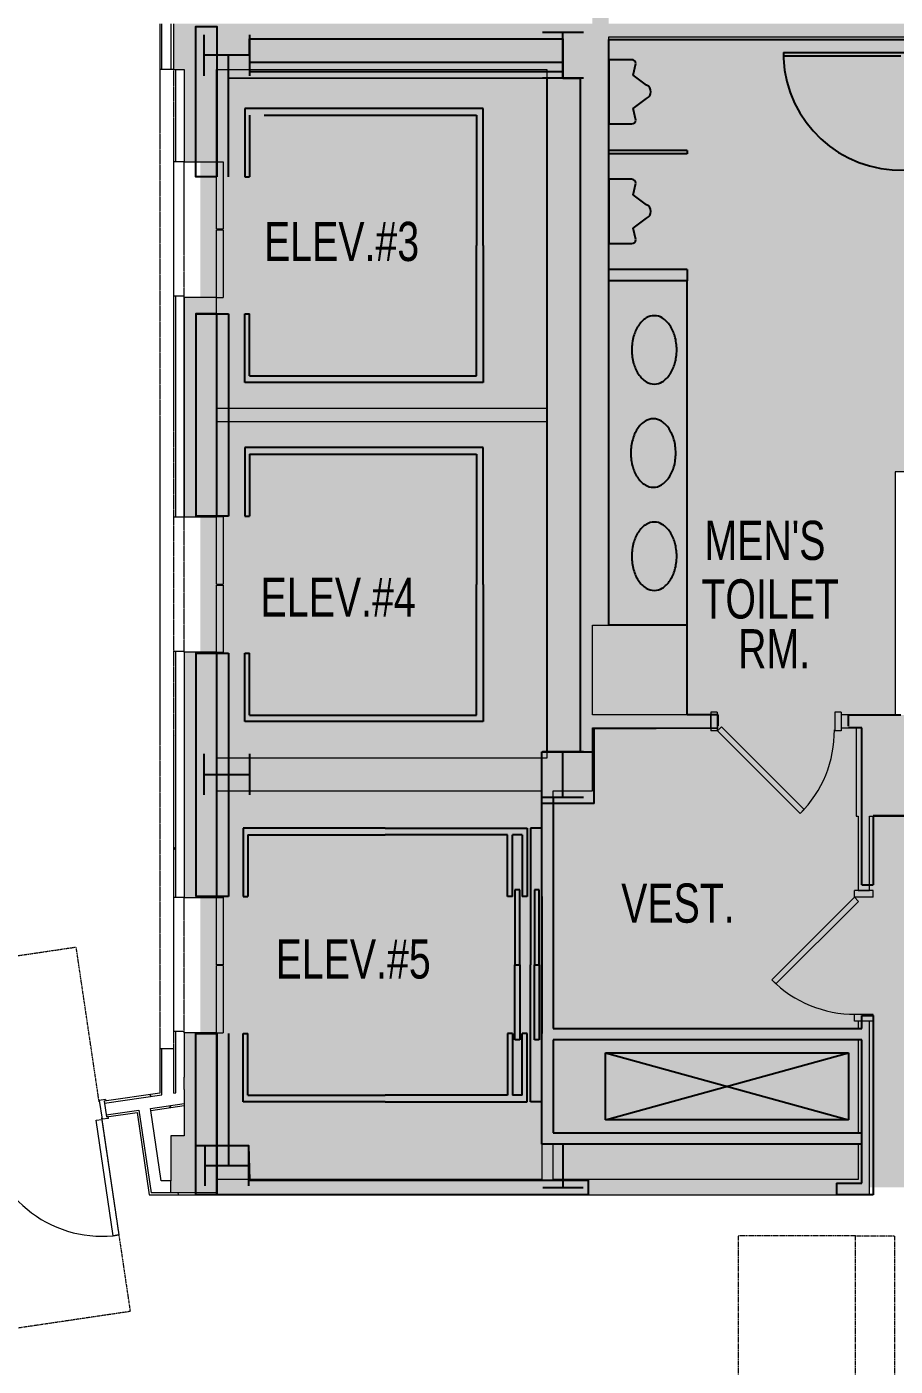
# Model space of a CAD drawing. Header units: inches. Extents: x 25329 to 28023, y 11893 to 13703.
# Drawn here: x 26722.2 to 26988.2, y 12588.8 to 12999.2 of the extents above; entities that cross this region are included whole.
import ezdxf
from ezdxf.enums import TextEntityAlignment as Align

# ---------------------------------------------------------------- set-up
doc = ezdxf.new("R2010")
doc.units = ezdxf.units.IN
doc.header["$MEASUREMENT"] = 0
doc.linetypes.add('Dash', pattern=[0.25, 0.125, -0.125])
doc.linetypes.add('Overhead', pattern=[0.15625, 0.09375, -0.0625])
for name, color, linetype, lineweight in [('A-DETL', 90, 'Continuous', 13), ('A-DETL-GENF', 92, 'Continuous', 9), ('A-DETL-MEDM', 33, 'Continuous', 13), ('A-DOOR', 31, 'Continuous', 13), ('A-DOOR-FRAM', 31, 'Continuous', 20), ('A-GENM', 13, 'Continuous', 13), ('A-WALL', 113, 'Continuous', 13), ('A-WALL-PATT', 111, 'Continuous', 13), ('I-WALL', 2, 'Continuous', 13), ('Plaza America_Tower 1_2nd Floor -REVIT_dwg', 8, 'Continuous', 9), ('Q-SPCQ', 91, 'Continuous', 9)]:
    doc.layers.add(name, color=color, linetype=linetype, lineweight=lineweight)
for name, color, linetype in [('L1$0$A-Plmb', 3, 'Continuous'), ('L1$0$Plaza America BA02$0$17', 2, 'Continuous'), ('L1$0$Plaza America BA02$0$51', 7, 'Continuous'), ('L1$0$Plaza America BA02$0$9', 252, 'Continuous'), ('L1$0$SCOPE', 7, 'Continuous')]:
    doc.layers.add(name, color=color, linetype=linetype)
doc.styles.add('L1$0$Plaza America BA02$0$STANDARD', font='txt')
pattern_1 = [(0, (0, 0), (30.72, 7.68), [1.267, -21.773, 1.267, -21.773, -122.88]), (0, (0, 0), (30.72, 7.68), [-46.08, 1.267, -44.813, 1.267, -21.773, -53.76]), (0, (0, 0), (30.72, 7.68), [-115.2, 1.267, -14.093, 1.267, -37.133]), (120, (11.52, 3.84), (-22.0110751, 22.7643004), [1.267, -21.773, 1.267, -21.773, -122.88]), (120, (11.52, 3.84), (-22.0110751, 22.7643004), [-46.08, 1.267, -44.813, 1.267, -21.773, -53.76]), (120, (11.52, 3.84), (-22.0110751, 22.7643004), [-115.2, 1.267, -14.093, 1.267, -37.133]), (240, (15.36, 19.2), (-8.7089249, -30.4443004), [1.267, -21.773, 1.267, -21.773, -122.88]), (240, (15.36, 19.2), (-8.7089249, -30.4443004), [-46.08, 1.267, -44.813, 1.267, -21.773, -53.76]), (240, (15.36, 19.2), (-8.7089249, -30.4443004), [-115.2, 1.267, -14.093, 1.267, -37.133])]

# ---------------------------------------------------------------- blocks, each defined once
blk = doc.blocks.new('L1$0$Plaza America BA02$0$URINAL')
at = {"color": 0, "linetype": 'ByBlock'}
for p, q in [((-118.1, 0), (-118.1, -85)), ((118.1, 0), (-118.1, 0)), ((118.1, -85), (118.1, 0)), ((-103.9, -99.2), (-61.3, -90.1)), ((-61.3, -90.1), (-24.6, -139.2)), ((24.6, -139.2), (61.3, -90.1)), ((61.3, -90.1), (103.9, -99.2))]:
    blk.add_line(p, q, dxfattribs=at)
for centre, radius, start, end in [((-103.9, -85), 14.2, 180.0002, 270.0001), ((103.9, -85), 14.2, 270.0006, 0.0005), ((0, -128.4), 26.8, 203.7077, 269.9793), ((0, -128.4), 26.8, 270.021, 336.2926)]:
    blk.add_arc(centre, radius, start, end, dxfattribs=at)
blk = doc.blocks.new('L1$0$Plaza America BA02$0$W12X14')
at = {"color": 0, "linetype": 'ByBlock'}
for p, q in [((-74.25, 80.249625), (74.25, 80.249625)), ((0, 80.249625), (0, -80.249625)), ((-74.25, -80.249625), (74.25, -80.249625))]:
    blk.add_line(p, q, dxfattribs=at)
blk = doc.blocks.new('L1$0$Plaza America BA02$0$COLELE')
at = {"color": 0, "linetype": 'ByBlock'}
for p, q in [((-75.75, 83.999625), (75.75, 83.999625)), ((0, 83.999625), (0, -83.999625)), ((-75.75, -83.999625), (75.75, -83.999625))]:
    blk.add_line(p, q, dxfattribs=at)
blk = doc.blocks.new('L1')
at = {"layer": 'L1$0$A-Plmb'}
for p, q in [((26953.93, 12991.26), (26990.92, 12991.26)), ((26953.93, 12991.26), (26953.93, 12989.52)), ((26953.93, 12990.26), (26989.92, 12990.26)), ((26924.43, 12961.29), (26900.43, 12961.29)), ((26924.43, 12960.29), (26900.43, 12960.29)), ((26924.43, 12961.29), (26924.43, 12960.29)), ((26924.43, 12815.84), (26924.43, 12921.32))]:
    blk.add_line(p, q, dxfattribs=at)
for centre, major_axis, start_param, end_param in [((26989.92, 12991.26), (36.04, 0), 3.190166, 4.740138), ((26914.38, 12906.07), (4.61, 0), 1.570796, 2.134571), ((26914.38, 12906.07), (4.61, 0), 1.007022, 1.570796), ((26918.99, 12901.41), (11.32, 0), 2.56159, 2.876594), ((26916.16, 12903.26), (7.94, 0), 2.134571, 2.56159), ((26912.6, 12903.26), (7.94, 0), 0.580003, 1.007022), ((26909.77, 12901.41), (11.32, 0), 0.264999, 0.580003), ((26923.47, 12900.19), (15.96, 0), 2.876594, 3.141593), ((26905.3, 12900.19), (15.96, 0), 0, 0.264999), ((26923.47, 12900.19), (15.96, 0), 3.141593, 3.406592), ((26905.3, 12900.19), (15.96, 0), 6.018186, 6.283185), ((26918.99, 12898.98), (11.32, 0), 3.406592, 3.721596), ((26909.77, 12898.98), (11.32, 0), 5.703182, 6.018186), ((26916.16, 12897.13), (7.94, 0), 3.721596, 4.148614), ((26914.38, 12894.31), (4.61, 0), 4.148614, 4.712389), ((26914.38, 12894.31), (4.61, 0), 4.712389, 5.276164), ((26912.6, 12897.13), (7.94, 0), 5.276164, 5.703182), ((26915.87, 12871.65), (7.94, 0), 2.134571, 2.56159), ((26914.09, 12874.46), (4.61, 0), 1.570796, 2.134571), ((26914.09, 12874.46), (4.61, 0), 1.007022, 1.570796), ((26912.31, 12871.65), (7.94, 0), 0.580003, 1.007022), ((26918.7, 12869.79), (11.32, 0), 2.56159, 2.876594), ((26909.48, 12869.79), (11.32, 0), 0.264999, 0.580003), ((26923.18, 12868.58), (15.96, 0), 2.876594, 3.141593), ((26905.01, 12868.58), (15.96, 0), 0, 0.264999), ((26923.18, 12868.58), (15.96, 0), 3.141593, 3.406592), ((26905.01, 12868.58), (15.96, 0), 6.018186, 6.283185), ((26918.7, 12867.37), (11.32, 0), 3.406592, 3.721596), ((26915.87, 12865.51), (7.94, 0), 3.721596, 4.148614), ((26912.31, 12865.51), (7.94, 0), 5.276164, 5.703182), ((26909.48, 12867.37), (11.32, 0), 5.703182, 6.018186), ((26914.09, 12862.7), (4.61, 0), 4.148614, 4.712389), ((26914.09, 12862.7), (4.61, 0), 4.712389, 5.276164), ((26916.16, 12840.03), (7.94, 0), 2.134571, 2.56159), ((26914.38, 12842.85), (4.61, 0), 1.570796, 2.134571), ((26914.38, 12842.85), (4.61, 0), 1.007022, 1.570796), ((26912.6, 12840.03), (7.94, 0), 0.580003, 1.007022), ((26923.47, 12836.97), (15.96, 0), 2.876594, 3.141593), ((26918.99, 12838.18), (11.32, 0), 2.56159, 2.876594), ((26909.77, 12838.18), (11.32, 0), 0.264999, 0.580003), ((26905.3, 12836.97), (15.96, 0), 0, 0.264999), ((26923.47, 12836.97), (15.96, 0), 3.141593, 3.406592), ((26905.3, 12836.97), (15.96, 0), 6.018186, 6.283185), ((26918.99, 12835.75), (11.32, 0), 3.406592, 3.721596), ((26909.77, 12835.75), (11.32, 0), 5.703182, 6.018186), ((26916.16, 12833.9), (7.94, 0), 3.721596, 4.148614), ((26912.6, 12833.9), (7.94, 0), 5.276164, 5.703182), ((26914.38, 12831.09), (4.61, 0), 4.148614, 4.712389), ((26914.38, 12831.09), (4.61, 0), 4.712389, 5.276164)]:
    blk.add_ellipse(centre, major_axis=major_axis, ratio=0.99924, start_param=start_param, end_param=end_param, dxfattribs=at)
at = {"layer": 'L1$0$Plaza America BA02$0$17'}
for p, q in [((26899.43, 12664.34), (26973.92, 12684.82)), ((26899.43, 12684.82), (26973.92, 12664.34)), ((26899.43, 12664.34), (26899.43, 12684.82)), ((26899.43, 12684.82), (26973.92, 12684.82)), ((26973.92, 12684.82), (26973.92, 12664.34)), ((26973.92, 12664.34), (26899.43, 12664.34))]:
    blk.add_line(p, q, dxfattribs=at)
at = {"layer": 'L1$0$Plaza America BA02$0$9', "color": 0, "linetype": 'ByBlock'}
for p, q in [((26861.93, 12974.15), (26788.93, 12974.15)), ((26788.93, 12974.15), (26788.93, 12953.17)), ((26790.43, 12972.15), (26790.43, 12953.17)), ((26794.93, 12972.15), (26859.93, 12972.15)), ((26859.93, 12972.15), (26859.93, 12932.19)), ((26861.93, 12932.19), (26861.93, 12974.15)), ((26788.93, 12953.17), (26790.43, 12953.17)), ((26859.93, 12892.22), (26859.93, 12932.19)), ((26861.93, 12932.19), (26861.93, 12890.22)), ((26788.93, 12911.2), (26790.43, 12911.2)), ((26788.93, 12890.22), (26788.93, 12911.2)), ((26790.43, 12892.22), (26790.43, 12911.2)), ((26861.93, 12890.22), (26788.93, 12890.22)), ((26790.43, 12892.22), (26794.93, 12892.22)), ((26794.93, 12892.22), (26859.93, 12892.22)), ((26861.93, 12870.24), (26788.93, 12870.24)), ((26788.93, 12870.24), (26788.93, 12849.25)), ((26861.93, 12828.27), (26861.93, 12870.24)), ((26790.43, 12868.24), (26859.93, 12868.24)), ((26790.43, 12868.24), (26790.43, 12849.25)), ((26859.93, 12868.24), (26859.93, 12828.27)), ((26788.93, 12849.25), (26790.43, 12849.25)), ((26859.93, 12788.3), (26859.93, 12828.27)), ((26861.93, 12828.27), (26861.93, 12786.3)), ((26788.93, 12786.3), (26788.93, 12807.29)), ((26788.93, 12807.29), (26790.43, 12807.29)), ((26790.43, 12788.3), (26790.43, 12807.29)), ((26790.43, 12788.3), (26859.93, 12788.3)), ((26861.93, 12786.3), (26788.93, 12786.3)), ((26788.43, 12753.64), (26788.43, 12732.72)), ((26831.93, 12753.64), (26788.43, 12753.64)), ((26789.93, 12751.64), (26831.93, 12751.64)), ((26789.93, 12751.64), (26789.93, 12732.72)), ((26831.93, 12753.64), (26875.43, 12753.64)), ((26869.43, 12751.64), (26831.93, 12751.64)), ((26869.43, 12732.72), (26869.43, 12751.64)), ((26873.93, 12751.64), (26870.93, 12751.64)), ((26870.93, 12732.72), (26870.93, 12751.64)), ((26873.93, 12751.64), (26873.93, 12732.72)), ((26875.43, 12753.64), (26875.43, 12732.72)), ((26876.43, 12753.64), (26876.43, 12711.74)), ((26879.93, 12753.64), (26876.43, 12753.64)), ((26871.68, 12734.72), (26871.68, 12711.74)), ((26873.18, 12734.72), (26871.68, 12734.72)), ((26873.18, 12711.74), (26873.18, 12734.72)), ((26879.18, 12734.72), (26877.68, 12734.72)), ((26877.68, 12734.72), (26877.68, 12711.74)), ((26879.18, 12711.74), (26879.18, 12734.72)), ((26788.43, 12732.72), (26789.93, 12732.72)), ((26870.93, 12732.72), (26869.43, 12732.72)), ((26875.43, 12732.72), (26873.93, 12732.72)), ((26879.93, 12732.72), (26879.93, 12690.75)), ((26871.68, 12711.74), (26873.18, 12711.74)), ((26871.68, 12711.74), (26873.18, 12711.74)), ((26871.68, 12688.76), (26871.68, 12711.74)), ((26873.18, 12711.74), (26873.18, 12688.76)), ((26876.43, 12669.83), (26876.43, 12711.74)), ((26877.68, 12711.74), (26879.18, 12711.74)), ((26877.68, 12711.74), (26879.18, 12711.74)), ((26877.68, 12688.76), (26877.68, 12711.74)), ((26879.18, 12711.74), (26879.18, 12688.76)), ((26788.43, 12690.75), (26789.93, 12690.75)), ((26788.43, 12669.83), (26788.43, 12690.75)), ((26789.93, 12671.83), (26789.93, 12690.75)), ((26870.93, 12690.75), (26869.43, 12690.75)), ((26869.43, 12690.75), (26869.43, 12671.83)), ((26870.93, 12690.75), (26870.93, 12671.83)), ((26873.18, 12688.76), (26871.68, 12688.76)), ((26873.93, 12671.83), (26873.93, 12690.75)), ((26875.43, 12690.75), (26873.93, 12690.75)), ((26875.43, 12669.83), (26875.43, 12690.75)), ((26879.18, 12688.76), (26877.68, 12688.76)), ((26831.93, 12669.83), (26788.43, 12669.83)), ((26789.93, 12671.83), (26831.93, 12671.83)), ((26869.43, 12671.83), (26831.93, 12671.83)), ((26831.93, 12669.83), (26875.43, 12669.83)), ((26873.93, 12671.83), (26870.93, 12671.83)), ((26879.93, 12669.83), (26876.43, 12669.83))]:
    blk.add_line(p, q, dxfattribs=at)
at = {"layer": 'L1$0$SCOPE'}
for p, q in [((26790.43, 12995.45), (26886.43, 12995.45)), ((26790.43, 12990.45), (26790.43, 12995.45)), ((26886.43, 12995.45), (26886.43, 12983.46)), ((26900.43, 12815.84), (26900.43, 12995.26)), ((26900.43, 12995.26), (27270.29, 12995.26)), ((26783.93, 12953.17), (26783.93, 12990.45)), ((26886.43, 12988.2), (26790.43, 12988.2)), ((26790.43, 12985.46), (26886.43, 12985.46)), ((26783.93, 12983.52), (26881.43, 12983.46)), ((26881.43, 12983.46), (26881.43, 12777.06)), ((26886.43, 12983.46), (26891.68, 12983.46)), ((26891.68, 12983.46), (26891.68, 12777.06)), ((26924.43, 12924.82), (26900.43, 12924.82)), ((26924.43, 12924.82), (26924.43, 12921.32)), ((26924.43, 12921.32), (26900.43, 12921.32)), ((26773.93, 12911.2), (26783.93, 12911.2)), ((26783.93, 12911.2), (26783.93, 12849.25)), ((26783.93, 12849.25), (26773.93, 12849.25)), ((26924.43, 12815.84), (26900.43, 12815.84)), ((26924.43, 12788.36), (26924.43, 12815.84)), ((26773.93, 12807.29), (26783.93, 12807.29)), ((26783.93, 12807.29), (26783.93, 12732.72)), ((26973.92, 12784.87), (26973.92, 12788.36)), ((26973.92, 12788.36), (26989.92, 12788.36)), ((26977.92, 12784.36), (26973.92, 12784.37)), ((26879.93, 12656.84), (26879.93, 12777.06)), ((26879.93, 12777.06), (26879.93, 12777.06)), ((26883.43, 12763.07), (26883.43, 12692.32)), ((26887.93, 12761.26), (26887.93, 12761.26)), ((27050.37, 12757.39), (26981.42, 12757.39)), ((26783.93, 12732.72), (26773.93, 12732.72)), ((26783.93, 12690.75), (26783.93, 12650.22)), ((26883.43, 12692.32), (26977.92, 12692.32)), ((26977.92, 12688.82), (26883.43, 12688.82)), ((26883.43, 12688.82), (26883.43, 12660.34)), ((26883.43, 12660.34), (26977.92, 12660.35)), ((26977.92, 12656.84), (26879.93, 12656.84)), ((26879.93, 12656.84), (26879.93, 12656.84))]:
    blk.add_line(p, q, dxfattribs=at)
at = {"layer": 'L1$0$SCOPE', "linetype": 'Continuous'}
for p, q in [((26933.93, 12788.36), (26924.43, 12788.36)), ((26933.93, 12784.87), (26933.93, 12788.36)), ((26895.93, 12784.21), (26933.93, 12784.37)), ((26895.93, 12761.26), (26895.93, 12784.21)), ((26977.92, 12736.28), (26977.92, 12784.36)), ((26879.93, 12777.06), (26895.93, 12777.06)), ((26895.93, 12761.26), (26879.93, 12761.26)), ((26895.93, 12761.26), (26895.93, 12761.26)), ((26981.42, 12757.39), (26981.42, 12736.28)), ((26977.92, 12736.28), (26981.42, 12736.28)), ((26977.92, 12696.31), (26981.42, 12696.31)), ((26977.92, 12692.32), (26977.92, 12696.31)), ((26981.42, 12696.31), (26981.42, 12696.31)), ((26981.42, 12696.31), (26981.42, 12641.36)), ((26977.92, 12644.85), (26977.92, 12688.82)), ((26970.17, 12644.85), (26977.92, 12644.85)), ((26970.17, 12644.85), (26970.17, 12641.36)), ((26981.42, 12641.36), (26970.17, 12641.36))]:
    blk.add_line(p, q, dxfattribs=at)
for points in [[(26780.43, 12953.17), (26773.93, 12953.17), (26773.93, 12999.26), (26780.43, 12999.26)], [(26773.93, 12849.25), (26780.43, 12849.25), (26780.43, 12911.2), (26773.93, 12911.2)], [(26773.93, 12732.72), (26780.43, 12732.72), (26780.43, 12807.29), (26773.93, 12807.29)]]:
    blk.add_lwpolyline(points, close=True, dxfattribs=at)
at = {"layer": 'L1$0$SCOPE'}
for points in [[(26773.93, 12641.36), (26773.93, 12690.75), (26780.43, 12690.75), (26780.43, 12641.36)], [(26773.93, 12656.41), (26790.12, 12656.41), (26790.43, 12645.85), (26894.18, 12645.85), (26894.18, 12641.36), (26773.93, 12641.36)]]:
    blk.add_lwpolyline(points, dxfattribs=at)
at = {"layer": 'L1$0$A-Plmb', "xscale": 0.08326667999972415, "yscale": 0.08332999666708929, "rotation": 90}
for p in [(26900.43, 12979.27), (26900.43, 12942.62)]:
    blk.add_blockref('L1$0$Plaza America BA02$0$URINAL', p, dxfattribs=at)
at = {"layer": 'L1$0$SCOPE'}
for name, p, xscale, yscale, rotation in [('L1$0$Plaza America BA02$0$COLELE', (26783.43, 12990.45), 0.08326667999972415, 0.08332999666708929, 270), ('L1$0$Plaza America BA02$0$COLELE', (26886.43, 12990.45), 0.08332999666890828, 0.08326667999972415, 180), ('L1$0$Plaza America BA02$0$COLELE', (26783.49, 12770.13), 0.08326667999972415, 0.08332999666708929, 90), ('L1$0$Plaza America BA02$0$W12X14', (26783.43, 12650.22), 0.08326667999972415, 0.08332999666708929, 270)]:
    blk.add_blockref(name, p, dxfattribs=dict(at, xscale=xscale, yscale=yscale, rotation=rotation))
at = {"layer": 'L1$0$SCOPE', "linetype": 'Continuous', "xscale": 0.08332999666890828, "yscale": 0.08326667999972415, "rotation": 180}
blk.add_blockref('L1$0$Plaza America BA02$0$COLELE', (26886.43, 12770.07), dxfattribs=at)
at = {"layer": 'L1$0$SCOPE', "linetype": 'Continuous', "xscale": 0.08332999666890828, "yscale": 0.08326667999972415}
blk.add_blockref('L1$0$Plaza America BA02$0$W12X14', (26886.43, 12650.22), dxfattribs=at)
at = {"layer": 'L1$0$Plaza America BA02$0$51', "style": 'L1$0$Plaza America BA02$0$STANDARD', "width": 0.75}
for s, p in [('ELEV.#3', (26794.87, 12939.42)), ("MEN'S", (26929.75, 12847.84)), ('ELEV.#4', (26793.81, 12830.42)), ('TOILET', (26928.82, 12829.89)), ('RM.', (26940.07, 12814.63)), ('VEST.', (26904.25, 12736.7)), ('ELEV.#5', (26798.41, 12719.59))]:
    blk.add_text(s, height=12, dxfattribs=at).set_placement(p, align=Align.TOP_LEFT)
blk = doc.blocks.new('Single Flush - OTJ_SOLIDFLUSH_ALUM-4757488-FIRST FLOOR CONSTRUCTION')
at = {"layer": 'A-DOOR', "color": 8, "lineweight": 20}
for p, q in [((-7.42, 28.2), (-8.65, 26.96)), ((-8.65, 26.96), (16.67, 1.64)), ((17.91, 2.87), (-7.42, 28.2)), ((16.67, 1.64), (17.91, 2.87))]:
    blk.add_line(p, q, dxfattribs=at)
at = {"layer": 'A-DOOR', "lineweight": 9}
blk.add_arc((17.91, 2.87), 35.81, 135, 180.5, dxfattribs=at)
at = {"layer": 'A-DOOR-FRAM', "color": 8}
for p, q in [((-20, -2.88), (-20, 2.87)), ((-20, 2.87), (-18, 2.87)), ((-18, -2.88), (-18, 2.87)), ((18, -2.88), (18, 2.87)), ((18, 2.87), (20, 2.87)), ((20, -2.88), (20, 2.87)), ((-20, -2.88), (-18, -2.88)), ((18, -2.88), (20, -2.88))]:
    blk.add_line(p, q, dxfattribs=at)
blk = doc.blocks.new('Single Flush - OTJ_SOLIDFLUSH_ALUM-4757540-FIRST FLOOR CONSTRUCTION')
at = {"layer": 'A-DOOR', "color": 8, "lineweight": 20}
for p, q in [((-7.42, 28.2), (-8.65, 26.96)), ((-8.65, 26.96), (16.67, 1.64)), ((17.91, 2.87), (-7.42, 28.2)), ((16.67, 1.64), (17.91, 2.87))]:
    blk.add_line(p, q, dxfattribs=at)
at = {"layer": 'A-DOOR', "lineweight": 9}
blk.add_arc((17.91, 2.87), 35.81, 135, 180.5, dxfattribs=at)
at = {"layer": 'A-DOOR-FRAM', "color": 8}
for p, q in [((-20, -2.88), (-20, 2.87)), ((-20, 2.87), (-18, 2.87)), ((-18, -2.88), (-18, 2.87)), ((18, -2.88), (18, 2.87)), ((18, 2.87), (20, 2.87)), ((20, -2.88), (20, 2.87)), ((-20, -2.88), (-18, -2.88)), ((18, -2.88), (20, -2.88))]:
    blk.add_line(p, q, dxfattribs=at)
blk = doc.blocks.new('Double Flush - Int-F-WDMF-72_ x 84_-5075915-FIRST FLOOR CONSTRUCTION')
at = {"layer": 'A-DOOR', "lineweight": 20}
for p, q in [((-35.91, 38.75), (-34.16, 38.75)), ((-35.91, 2.94), (-35.91, 38.75)), ((-34.16, 38.75), (-34.16, 2.94)), ((34.16, 38.75), (34.16, 2.94)), ((35.91, 38.75), (34.16, 38.75)), ((35.91, 2.94), (35.91, 38.75)), ((-34.16, 2.94), (-35.91, 2.94)), ((34.16, 2.94), (35.91, 2.94))]:
    blk.add_line(p, q, dxfattribs=at)
at = {"layer": 'A-DOOR', "lineweight": 9}
for centre, start, end in [((-35.91, 2.94), 359.5, 90), ((35.91, 2.94), 90, 180.5)]:
    blk.add_arc(centre, 35.81, start, end, dxfattribs=at)
at = {"layer": 'A-DOOR-FRAM'}
for p, q in [((-38, 2.94), (-36, 2.94)), ((-38, 2.94), (-38, 2.44)), ((-38, 2.44), (-37.5, 2.44)), ((-37.5, -2.44), (-37.5, 2.44)), ((-36, -2.94), (-36, 2.94)), ((36, -2.94), (36, 2.94)), ((36, 2.94), (38, 2.94)), ((37.5, 2.44), (38, 2.44)), ((37.5, -2.44), (37.5, 2.44)), ((38, 2.94), (38, 2.44)), ((-38, -2.44), (-37.5, -2.44)), ((-38, -2.94), (-38, -2.44)), ((-38, -2.94), (-36, -2.94)), ((36, -2.94), (38, -2.94)), ((37.5, -2.44), (38, -2.44)), ((38, -2.94), (38, -2.44))]:
    blk.add_line(p, q, dxfattribs=at)
at = {"layer": 'A-GENM', "linetype": 'Dash', "lineweight": 9}
for p, q in [((-35.91, 62.44), (35.91, 62.44)), ((-35.91, 2.44), (-35.91, 62.44)), ((35.91, 2.44), (35.91, 62.44)), ((35.87, 2.44), (35.91, 2.44)), ((-35.91, -2.44), (-35.91, -50.44)), ((35.87, -2.44), (35.91, -2.44)), ((35.91, -2.44), (35.91, -50.44)), ((0.09, -50.44), (-35.91, -50.44)), ((0.09, -50.44), (35.91, -50.44))]:
    blk.add_line(p, q, dxfattribs=at)
blk = doc.blocks.new('Single Flush - OTJ_SOLIDFLUSH_ALUM-5159735-FIRST FLOOR CONSTRUCTION')
at = {"layer": 'A-DOOR', "lineweight": 20}
for p, q in [((16.16, 38.44), (16.16, 2.62)), ((17.91, 38.44), (16.16, 38.44)), ((17.91, 2.62), (17.91, 38.44)), ((16.16, 2.62), (17.91, 2.62))]:
    blk.add_line(p, q, dxfattribs=at)
at = {"layer": 'A-DOOR', "lineweight": 9}
blk.add_arc((17.91, 2.62), 35.81, 90, 180.5, dxfattribs=at)
at = {"layer": 'A-DOOR-FRAM'}
for p, q in [((-20, -3.12), (-20, 2.62)), ((-20, 2.62), (-18, 2.62)), ((-18, -3.12), (-18, 2.62)), ((18, -3.12), (18, 2.62)), ((18, 2.62), (20, 2.62)), ((20, -3.12), (20, 2.62)), ((-20, -3.12), (-18, -3.12)), ((18, -3.12), (20, -3.12))]:
    blk.add_line(p, q, dxfattribs=at)
at = {"layer": 'A-GENM', "linetype": 'Dash', "lineweight": 9}
for p, q in [((-35.91, 62.44), (17.91, 62.44)), ((17.91, 2.62), (17.91, 62.44)), ((17.87, 2.62), (17.91, 2.62)), ((-29.91, -2.63), (-29.91, -50.44)), ((-17.91, -2.63), (-17.91, -50.44)), ((17.87, -2.63), (17.91, -2.63)), ((17.91, -2.63), (17.91, -50.44)), ((-17.91, -50.44), (-29.91, -50.44)), ((-17.91, -50.44), (17.91, -50.44))]:
    blk.add_line(p, q, dxfattribs=at)
blk = doc.blocks.new('Elevator Door-Center _1_ - 41_-5275025-FIRST FLOOR CONSTRUCTION')
at = {"layer": 'Q-SPCQ'}
for p, q in [((-24.65, -5), (-4.03, -5)), ((-24.65, -5), (-24.65, -7)), ((-4.03, -7), (-24.65, -7)), ((-4.03, -7), (-4.03, -5)), ((-3.78, -5), (16.85, -5)), ((-3.78, -7), (-3.78, -5)), ((16.85, -7), (-3.78, -7)), ((16.85, -5), (16.85, -7))]:
    blk.add_line(p, q, dxfattribs=at)
blk = doc.blocks.new('Elevator Door-Center _1_ - 41_-5275024-FIRST FLOOR CONSTRUCTION')
at = {"layer": 'Q-SPCQ'}
for p, q in [((-24.65, 7), (-4.03, 7)), ((-24.65, 7), (-24.65, 5)), ((-4.03, 5), (-24.65, 5)), ((-4.03, 5), (-4.03, 7)), ((-3.78, 7), (16.85, 7)), ((-3.78, 5), (-3.78, 7)), ((16.85, 5), (-3.78, 5)), ((16.85, 7), (16.85, 5))]:
    blk.add_line(p, q, dxfattribs=at)
blk = doc.blocks.new('Opening-Door - 300_ x 102_-5310021-FIRST FLOOR CONSTRUCTION')
at = {"layer": 'A-DETL-GENF', "linetype": 'Overhead'}
for p, q in [((149.68, 2.13), (-150.32, 2.13)), ((-150.32, -2.12), (149.68, -2.12))]:
    blk.add_line(p, q, dxfattribs=at)
at = {"layer": 'A-DETL-MEDM', "lineweight": 20}
for p, q in [((-150.32, 2.13), (-150.32, -2.12)), ((149.68, -2.12), (149.68, 2.13))]:
    blk.add_line(p, q, dxfattribs=at)
blk = doc.blocks.new('Opening-Door - 96_ x 41_-5309854-FIRST FLOOR CONSTRUCTION')
at = {"layer": 'A-DETL-GENF', "linetype": 'Overhead'}
blk.add_line((20.18, 1.56), (-20.82, 1.56), dxfattribs=at)
at = {"layer": 'A-DETL-MEDM', "lineweight": 20}
for p, q in [((-20.82, 1.56), (-20.82, -1.56)), ((20.18, -1.56), (20.18, 1.56))]:
    blk.add_line(p, q, dxfattribs=at)

msp = doc.modelspace()

# ---------------------------------------------------------------- hatches: boundary and pattern name
at = {"layer": 'A-DETL-GENF'}
h = msp.add_hatch(color=9, dxfattribs=at)
h.paths.add_polyline_path([(26980.32, 12643.67), (27050.32, 12643.67), (27050.32, 12659.84), (27089.92, 12659.84), (27089.92, 12683.41), (27093.42, 12683.41), (27093.42, 12644.86), (27193.92, 12644.86), (27193.92, 12726.41), (27189.92, 12726.41), (27189.92, 12733.41), (27193.92, 12733.41), (27193.92, 12916.76), (27253.72, 12916.76), (27253.72, 12996.11), (27073.92, 12996.11), (27073.92, 12862.87), (27133.92, 12862.87), (27133.92, 12859.37), (27097.92, 12859.37), (27097.92, 12733.41), (27144.92, 12733.41), (27144.92, 12726.41), (27093.42, 12726.41), (27093.42, 12723.41), (27089.92, 12723.41), (27089.92, 12757.39), (27088.42, 12757.39), (27088.42, 12760.89), (27089.92, 12760.89), (27089.92, 12859.37), (27047.92, 12859.37), (27047.92, 12814.88), (27044.42, 12814.88), (27044.42, 12859.37), (26991.69, 12859.37), (26991.69, 12771.38), (27044.42, 12771.38), (27044.42, 12774.88), (27047.92, 12774.88), (27047.92, 12760.89), (27048.42, 12760.89), (27048.42, 12757.39), (26980.32, 12757.36), (26980.32, 12734.57), (26976.82, 12734.57), (26976.82, 12757.36), (26976.19, 12757.36), (26976.19, 12784.36), (26971.67, 12784.36), (26971.67, 12788.36), (26988.19, 12788.36), (26988.19, 12862.87), (27049.92, 12862.87), (27049.92, 12996.11), (26900.43, 12996.11), (26900.43, 12815.84), (26895.43, 12815.84), (26895.43, 12788.36), (26931.67, 12788.36), (26931.67, 12784.36), (26895.43, 12784.36), (26895.43, 12765.13), (26883.43, 12765.13), (26883.43, 12692.32), (26976.82, 12692.32), (26976.82, 12694.57), (26980.32, 12694.57), (26980.32, 12644.06)], flags=0)
h.paths.add_polyline_path([(27273.47, 12643.67), (27286.6, 12643.67), (27286.6, 12644.86), (27288.29, 12644.86), (27288.29, 12862.26), (27198.54, 12862.26), (27198.54, 12644.86), (27246.6, 12644.86), (27246.6, 12643.67), (27272.45, 12643.67)], flags=0)
h.paths.add_polyline_path([(27089.92, 12643.67), (27089.92, 12657.84), (27052.32, 12657.84), (27052.32, 12643.67), (27052.63, 12643.67)], flags=0)
h.paths.add_polyline_path([(27295.95, 12644.86), (27295.95, 12862.26), (27292.91, 12862.26), (27292.91, 12644.86)], flags=0)
h.paths.add_polyline_path([(27300.58, 12644.86), (27306.55, 12644.86), (27306.55, 12862.26), (27300.58, 12862.26), (27300.58, 12645.36)], flags=0)
h.paths.add_polyline_path([(26780.68, 12645.98), (26879.93, 12645.98), (26879.93, 12765.13), (26780.35, 12765.13), (26780.35, 12732.42), (26775.35, 12732.42), (26775.35, 12690.92), (26780.35, 12690.92), (26780.35, 12645.98), (26780.54, 12645.98)], flags=0)
h.paths.add_polyline_path([(26976.82, 12645.98), (26976.82, 12656.84), (26883.43, 12656.84), (26883.43, 12645.98), (26975.35, 12645.98)], flags=0)
h.paths.add_polyline_path([(26884.56, 12660.34), (26976.82, 12660.34), (26976.82, 12688.82), (26883.43, 12688.82), (26883.43, 12660.34)], flags=0)
h.paths.add_polyline_path([(27010.17, 12762.39), (27036.44, 12762.39), (27036.44, 12766.38), (26991.69, 12766.38), (26991.69, 12762.39)], flags=0)
h.paths.add_polyline_path([(26110.71, 12767.11), (26110.71, 12996.11), (26095.35, 12996.11), (26095.35, 12767.11), (26098.47, 12767.11)], flags=0)
h.paths.add_polyline_path([(26209.96, 12767.11), (26229.64, 12767.11), (26229.64, 12813.56), (26209.96, 12813.56)], flags=0)
h.paths.add_polyline_path([(26312.85, 12767.11), (26439.82, 12767.11), (26439.82, 12789.09), (26502.07, 12789.09), (26502.07, 12843.66), (26462.69, 12843.66), (26462.69, 12913.61), (26502.07, 12913.61), (26502.07, 12971.12), (26439.32, 12971.12), (26439.32, 12990.11), (26374.31, 12990.11), (26374.31, 12915.83), (26312.85, 12915.83), (26312.85, 12813.56)], flags=0)
h.paths.add_polyline_path([(26233.14, 12767.11), (26308.85, 12767.11), (26308.85, 12813.56), (26233.14, 12813.56), (26233.14, 12767.86)], flags=0)
h.paths.add_polyline_path([(26443.82, 12767.11), (26502.07, 12767.11), (26502.07, 12785.09), (26443.82, 12785.09)], flags=0)
h.paths.add_polyline_path([(26205.33, 12767.11), (26205.33, 12996.11), (26159.42, 12996.11), (26159.42, 12999.11), (26119.42, 12999.11), (26119.42, 12996.11), (26115.33, 12996.11), (26115.35, 12767.11), (26201.96, 12767.11)], flags=0)
h.paths.add_polyline_path([(26881.43, 12775.13), (26881.43, 12878.23), (26780.35, 12878.23), (26780.35, 12849.04), (26775.35, 12849.04), (26775.35, 12807.54), (26780.35, 12807.54), (26780.35, 12775.13), (26879.93, 12775.13)], flags=0)
h.paths.add_polyline_path([(26520.32, 12776.11), (26520.32, 12990.11), (26512.07, 12990.11), (26512.07, 12776.11)], flags=0)
h.paths.add_polyline_path([(26612.11, 12776.11), (26613.35, 12776.11), (26613.35, 12808.86), (26619.35, 12808.86), (26619.35, 12850.36), (26613.35, 12850.36), (26613.35, 12878.07), (26523.82, 12878.07), (26523.82, 12776.11), (26611.35, 12776.11)], flags=0)
h.paths.add_polyline_path([(26308.85, 12817.56), (26308.85, 12937.11), (26312.85, 12937.11), (26312.85, 12921.83), (26368.31, 12921.83), (26368.31, 12990.11), (26349.82, 12990.11), (26349.82, 12980.62), (26312.85, 12980.62), (26312.85, 12977.11), (26308.85, 12977.11), (26308.85, 12996.11), (26291.85, 12996.11), (26291.85, 12999.11), (26251.85, 12999.11), (26251.85, 12996.11), (26209.96, 12996.11), (26209.96, 12817.56), (26233.14, 12817.56)], flags=0)
h.paths.add_polyline_path([(26476.24, 12847.66), (26502.07, 12847.66), (26502.07, 12909.61), (26466.69, 12909.61), (26466.69, 12847.66), (26475.62, 12847.66)], flags=0)
h.paths.add_polyline_path([(27056.92, 12862.87), (27066.92, 12862.87), (27066.92, 12996.11), (27056.92, 12996.11), (27056.92, 12864.39)], flags=0)
h.paths.add_polyline_path([(27198.71, 12866.89), (27270.72, 12866.89), (27270.72, 12996.11), (27261.72, 12996.11), (27261.72, 12912.76), (27198.54, 12912.76), (27198.54, 12866.89)], flags=0)
h.paths.add_polyline_path([(26523.95, 12882.07), (26613.35, 12882.07), (26613.35, 12911.36), (26619.35, 12911.36), (26619.35, 12952.86), (26613.35, 12952.86), (26613.35, 12984.11), (26615.35, 12984.11), (26615.35, 12990.11), (26523.82, 12990.11), (26523.82, 12882.07)], flags=0)
h.paths.add_polyline_path([(26781.82, 12882.23), (26881.43, 12882.23), (26881.43, 12986.11), (26780.35, 12986.11), (26780.35, 12957.77), (26775.35, 12957.77), (26775.35, 12916.27), (26780.35, 12916.27), (26780.35, 12882.23)], flags=0)
h.paths.add_polyline_path([(26466.69, 12975.12), (26502.07, 12975.12), (26502.07, 12990.11), (26443.32, 12990.11), (26443.32, 12975.12), (26462.69, 12975.12)], flags=0)
h.paths.add_polyline_path([(26318.55, 12985.62), (26334.32, 12985.62), (26334.32, 12988.61), (26312.85, 12988.61), (26312.85, 12985.62)], flags=0)
h.paths.add_polyline_path([(26316.61, 12993.61), (26334.32, 12993.61), (26334.32, 12999.11), (26312.85, 12999.11), (26312.85, 12993.61)], flags=0)
at = {"layer": 'A-WALL-PATT', "lineweight": 9}
for points in [[(26895.43, 12815.84), (26900.43, 12815.84), (26900.43, 13002.11), (26895.43, 13002.11), (26895.43, 12842.08)], [(26767.85, 12986.11), (26780.35, 12986.11), (26780.35, 13000.11), (26767.23, 13000.11), (26767.23, 12986.11)], [(26881.43, 12986.11), (26895.43, 12986.11), (26895.43, 13000.11), (26780.35, 13000.11), (26780.35, 12986.11), (26879.03, 12986.11)], [(27010.17, 12996.11), (27048.68, 12996.11), (27048.68, 13000.11), (26900.43, 13000.11), (26900.43, 12996.11)], [(26780.35, 12959.39), (26780.35, 12986.11), (26770.35, 12986.11), (26770.35, 12959.39)], [(26881.43, 12765.13), (26895.43, 12765.13), (26895.43, 12986.11), (26881.43, 12986.11), (26881.43, 12775.13)], [(26879.03, 12878.23), (26881.43, 12878.23), (26881.43, 12882.23), (26780.35, 12882.23), (26780.35, 12878.23)], [(26976.82, 12757.36), (26991.69, 12757.39), (26991.69, 12784.36), (26976.19, 12784.36), (26976.19, 12757.36)], [(26780.35, 12765.13), (26881.43, 12765.13), (26881.43, 12775.13), (26780.35, 12775.13)], [(26883.43, 12645.98), (26883.43, 12765.13), (26879.93, 12765.13), (26879.93, 12645.98)], [(26780.35, 12659.36), (26780.35, 12690.67), (26770.35, 12690.67), (26770.35, 12659.36)], [(26944.6, 12688.82), (26976.82, 12688.82), (26976.82, 12692.32), (26883.43, 12692.32), (26883.43, 12688.82)], [(26944.6, 12656.84), (26976.82, 12656.84), (26976.82, 12660.34), (26883.43, 12660.34), (26883.43, 12656.84)], [(26769.37, 12641.98), (26780.35, 12641.98), (26780.35, 12659.36), (26766.35, 12659.36), (26766.35, 12641.98)], [(26780.35, 12641.36), (26980.32, 12641.36), (26980.32, 12645.98), (26780.35, 12645.98), (26780.35, 12644.06)]]:
    msp.add_hatch(color=7, dxfattribs=at).paths.add_polyline_path(points, flags=0)
h = msp.add_hatch(dxfattribs=at)
h.set_pattern_fill('FP2_2', color=256, style=0, pattern_type=2)
h.set_pattern_definition(pattern_1)
h.paths.add_polyline_path([(26767.23, 12673.15), (26767.85, 12673.25), (26767.85, 12691.42), (26767.23, 12691.42), (26767.23, 12674.47)], flags=0)
h.paths.add_polyline_path([(26767.85, 12732.42), (26767.85, 12807.91), (26767.23, 12807.91), (26767.23, 12732.42)], flags=0)
h.paths.add_polyline_path([(26767.23, 12848.91), (26767.85, 12848.91), (26767.85, 12916.77), (26767.23, 12916.77), (26767.23, 12850.91)], flags=0)
h.paths.add_polyline_path([(26767.23, 12957.77), (26767.85, 12957.77), (26767.85, 12986.11), (26767.23, 12986.11)], flags=0)
h = msp.add_hatch(color=7, dxfattribs=at)
h.paths.add_polyline_path([(26780.35, 12850.91), (26780.35, 12916.27), (26770.35, 12916.27), (26770.35, 12850.91)], flags=0)
h.paths.add_polyline_path([(26770.35, 12957.77), (26780.35, 12957.77), (26780.35, 12959.39), (26770.35, 12959.39)], flags=0)
h = msp.add_hatch(color=7, dxfattribs=at)
h.paths.add_polyline_path([(26770.35, 12690.67), (26780.35, 12690.67), (26780.35, 12690.92), (26770.35, 12690.92)], flags=0)
h.paths.add_polyline_path([(26770.35, 12732.42), (26780.35, 12732.42), (26780.35, 12807.54), (26770.35, 12807.54), (26770.35, 12743.07)], flags=0)
h.paths.add_polyline_path([(26770.35, 12849.04), (26780.35, 12849.04), (26780.35, 12850.91), (26770.35, 12850.91)], flags=0)
h = msp.add_hatch(color=7, dxfattribs=at)
h.paths.add_polyline_path([(26991.69, 12784.36), (26991.69, 12784.36), (26991.69, 12788.36), (26971.67, 12788.36), (26971.67, 12784.36), (26988.19, 12784.36)], flags=0)
h.paths.add_polyline_path([(26900.43, 12784.36), (26931.67, 12784.36), (26931.67, 12788.36), (26895.43, 12788.36), (26895.43, 12784.36)], flags=0)
h = msp.add_hatch(color=7, dxfattribs=at)
h.paths.add_polyline_path([(26980.32, 12645.98), (26980.32, 12694.57), (26976.82, 12694.57), (26976.82, 12645.98)], flags=0)
h.paths.add_polyline_path([(26980.32, 12734.57), (26980.32, 12757.36), (26976.82, 12757.36), (26976.82, 12734.57)], flags=0)
h = msp.add_hatch(dxfattribs=at)
h.set_pattern_fill('FP2_2', color=256, style=0, pattern_type=2)
h.set_pattern_definition(pattern_1)
h.paths.add_polyline_path([(26629.35, 12652.09), (26633.27, 12652.67), (26633.15, 12653.29), (26629.35, 12652.73), (26629.35, 12652.17)], flags=0)
h.paths.add_polyline_path([(26636.86, 12653.21), (26648.33, 12654.9), (26648.16, 12655.51), (26636.74, 12653.82), (26636.84, 12653.29)], flags=0)
h.paths.add_polyline_path([(26651.94, 12655.44), (26671.83, 12658.39), (26671.74, 12659.01), (26651.77, 12656.05)], flags=0)
h.paths.add_polyline_path([(26746.02, 12669.38), (26763.6, 12671.98), (26763.6, 12672.62), (26745.93, 12670)], flags=0)
h.paths.add_polyline_path([(26767.23, 12672.52), (26767.85, 12672.62), (26767.85, 12673.25), (26767.23, 12673.15), (26767.23, 12672.61)], flags=0)
h = msp.add_hatch(dxfattribs=at)
h.set_pattern_fill('FP2_2', color=256, style=0, pattern_type=2)
h.set_pattern_definition(pattern_1)
h.paths.add_polyline_path([(26629.56, 12647.83), (26632.51, 12648.26), (26632.41, 12648.88), (26629.46, 12648.45), (26629.51, 12648.17)], flags=0)
h.paths.add_polyline_path([(26636.09, 12648.8), (26672.45, 12654.18), (26672.36, 12654.8), (26636, 12649.41), (26636.08, 12648.89)], flags=0)
h.paths.add_polyline_path([(26746.64, 12665.18), (26756.58, 12666.65), (26756.49, 12667.27), (26746.55, 12665.79)], flags=0)
h.paths.add_polyline_path([(26760.17, 12667.18), (26770.35, 12668.69), (26770.35, 12669.32), (26760.08, 12667.8), (26760.16, 12667.27)], flags=0)
h = msp.add_hatch(dxfattribs=at)
h.set_pattern_fill('FP2_2', color=256, style=0, pattern_type=2)
h.set_pattern_definition(pattern_1)
h.paths.add_polyline_path([(26763.37, 12641.36), (26780.35, 12641.36), (26780.35, 12641.98), (26760.24, 12641.98), (26760.35, 12641.36)], flags=0)

# ---------------------------------------------------------------- linework, layer by layer
at = {"layer": 'A-DETL', "lineweight": 9}
for p, q in [((26900.43, 12924.82), (26924.43, 12924.82)), ((26924.43, 12924.82), (26924.43, 12921.32)), ((26924.43, 12921.32), (26900.43, 12921.32)), ((26924.43, 12815.84), (26924.43, 12921.32)), ((26924.43, 12815.84), (26900.43, 12815.84)), ((26924.43, 12788.36), (26924.43, 12815.84))]:
    msp.add_line(p, q, dxfattribs=at)
at = {"layer": 'A-WALL'}
for p, q in [((26763.6, 12986.13), (26763.6, 13000.11)), ((26767.85, 12957.77), (26767.85, 12986.11)), ((26767.85, 12848.91), (26767.85, 12916.77)), ((26767.85, 12732.42), (26767.85, 12807.91)), ((26767.85, 12672.61), (26767.85, 12691.42)), ((26763.6, 12671.98), (26763.6, 12686.13)), ((26770.35, 12673.62), (26770.35, 12677.4)), ((26767.23, 12672.52), (26767.23, 12673.15)), ((26767.23, 12672.52), (26767.85, 12672.61)), ((26746.02, 12669.38), (26763.6, 12671.98)), ((26760.08, 12667.8), (26770.35, 12669.32)), ((26746.55, 12665.79), (26756.49, 12667.27)), ((26756.49, 12667.27), (26760.24, 12641.98)), ((26760.17, 12667.18), (26760.08, 12667.8)), ((26766.35, 12641.98), (26766.35, 12645.61)), ((26780.35, 12641.98), (26760.24, 12641.98))]:
    msp.add_line(p, q, dxfattribs=at)
at = {"layer": 'A-WALL', "color": 8, "lineweight": 20}
for p, q in [((26766.35, 13000.11), (26766.35, 12986.13)), ((26900.43, 12996.11), (27049.92, 12996.11)), ((26767.23, 12986.11), (26770.35, 12986.11)), ((26770.35, 12986.11), (26770.35, 12957.77)), ((26780.35, 12986.11), (26881.43, 12986.11)), ((26780.35, 12957.77), (26780.35, 12986.11)), ((26881.43, 12986.11), (26881.43, 12882.23)), ((26770.35, 12957.77), (26780.35, 12957.77)), ((26770.35, 12916.27), (26770.35, 12849.04)), ((26780.35, 12916.27), (26770.35, 12916.27)), ((26780.35, 12882.23), (26780.35, 12916.27)), ((26881.43, 12882.23), (26780.35, 12882.23)), ((26780.35, 12878.23), (26881.43, 12878.23)), ((26780.35, 12849.04), (26780.35, 12878.23)), ((26881.43, 12878.23), (26881.43, 12775.13)), ((26770.35, 12849.04), (26780.35, 12849.04)), ((26895.43, 12788.36), (26895.43, 12815.84)), ((26770.35, 12807.54), (26770.35, 12732.42)), ((26780.35, 12807.54), (26770.35, 12807.54)), ((26780.35, 12775.13), (26780.35, 12807.54)), ((26931.67, 12788.36), (26895.43, 12788.36)), ((26931.67, 12784.36), (26931.67, 12788.36)), ((26988.19, 12788.36), (26971.67, 12788.36)), ((26971.67, 12788.36), (26971.67, 12784.36)), ((26895.43, 12784.36), (26931.67, 12784.36)), ((26895.43, 12765.13), (26895.43, 12784.36)), ((26971.67, 12784.36), (26976.19, 12784.36)), ((26976.19, 12784.36), (26976.19, 12757.36)), ((26881.43, 12775.13), (26780.35, 12775.13)), ((26780.35, 12765.13), (26879.93, 12765.13)), ((26780.35, 12732.42), (26780.35, 12765.13)), ((26883.43, 12765.13), (26895.43, 12765.13)), ((26976.19, 12757.36), (26976.82, 12757.36)), ((26980.32, 12757.36), (26991.69, 12757.36)), ((26770.35, 12732.42), (26780.35, 12732.42)), ((26780.35, 12690.92), (26770.35, 12690.92)), ((26770.35, 12690.92), (26770.35, 12677.4)), ((26780.35, 12641.36), (26780.35, 12690.92)), ((26770.35, 12668.69), (26770.35, 12659.36)), ((26766.35, 12659.36), (26766.35, 12645.61)), ((26770.35, 12659.36), (26766.35, 12659.36)), ((26879.93, 12645.98), (26780.35, 12645.98)), ((26976.82, 12645.98), (26883.43, 12645.98)), ((26980.32, 12641.36), (26980.32, 12645.98)), ((26766.35, 12641.36), (26980.32, 12641.36))]:
    msp.add_line(p, q, dxfattribs=at)
at = {"layer": 'A-WALL', "color": 55}
msp.add_line((26770.35, 12673.62), (26770.35, 12668.69), dxfattribs=at)
at = {"layer": 'I-WALL'}
for p, q in [((26762.98, 13000.11), (26762.98, 12986.13)), ((26767.23, 12986.13), (26767.23, 13000.11)), ((26770.35, 12848.91), (26770.35, 12916.77)), ((26770.35, 12807.54), (26770.35, 12807.91)), ((26770.35, 12690.92), (26770.35, 12691.42)), ((26762.98, 12686.13), (26762.98, 12672.52)), ((26767.23, 12673.15), (26767.23, 12686.13)), ((26762.98, 12672.52), (26745.93, 12670)), ((26745.93, 12670), (26746.64, 12665.18)), ((26760.17, 12667.18), (26770.35, 12668.69)), ((26746.64, 12665.18), (26755.97, 12666.56)), ((26755.97, 12666.56), (26759.7, 12641.36)), ((26763.37, 12645.61), (26760.17, 12667.18)), ((26766.35, 12645.61), (26763.37, 12645.61)), ((26759.7, 12641.36), (26766.35, 12641.36))]:
    msp.add_line(p, q, dxfattribs=at)
at = {"layer": 'I-WALL', "color": 8, "lineweight": 20}
for p, q in [((26900.43, 12815.84), (26900.43, 12996.11)), ((26988.19, 12862.87), (26988.19, 12788.36)), ((27049.92, 12862.87), (26988.19, 12862.87)), ((26895.43, 12815.84), (26900.43, 12815.84)), ((26879.93, 12765.13), (26879.93, 12645.98)), ((26883.43, 12692.32), (26883.43, 12765.13)), ((26976.82, 12757.36), (26976.82, 12734.57)), ((26980.32, 12734.57), (26980.32, 12757.36)), ((26976.82, 12734.57), (26980.32, 12734.57)), ((26980.32, 12694.57), (26976.82, 12694.57)), ((26976.82, 12694.57), (26976.82, 12692.32)), ((26980.32, 12645.98), (26980.32, 12694.57)), ((26976.82, 12692.32), (26883.43, 12692.32)), ((26883.43, 12660.34), (26883.43, 12688.82)), ((26883.43, 12688.82), (26976.82, 12688.82)), ((26976.82, 12688.82), (26976.82, 12660.34)), ((26976.82, 12660.34), (26883.43, 12660.34)), ((26883.43, 12645.98), (26883.43, 12656.84)), ((26883.43, 12656.84), (26976.82, 12656.84)), ((26976.82, 12656.84), (26976.82, 12645.98))]:
    msp.add_line(p, q, dxfattribs=at)

# ---------------------------------------------------------------- block references
at = {"layer": 'A-DOOR'}
for name, p, rotation in [('Single Flush - OTJ_SOLIDFLUSH_ALUM-4757540-FIRST FLOOR CONSTRUCTION', (26951.67, 12786.36), 180), ('Single Flush - OTJ_SOLIDFLUSH_ALUM-4757488-FIRST FLOOR CONSTRUCTION', (26978.57, 12714.57), 90), ('Double Flush - Int-F-WDMF-72_ x 84_-5075915-FIRST FLOOR CONSTRUCTION', (26709.19, 12662.09), 188.4276827346335), ('Single Flush - OTJ_SOLIDFLUSH_ALUM-5159735-FIRST FLOOR CONSTRUCTION', (26958.12, 12578.36), 180)]:
    msp.add_blockref(name, p, dxfattribs=dict(at, rotation=rotation))
at = {"layer": 'A-GENM', "lineweight": 9}
for name, p, rotation in [('Opening-Door - 300_ x 102_-5310021-FIRST FLOOR CONSTRUCTION', (26765.1, 12836.46), 90), ('Opening-Door - 96_ x 41_-5309854-FIRST FLOOR CONSTRUCTION', (26768.79, 12936.94), 270), ('Opening-Door - 96_ x 41_-5309854-FIRST FLOOR CONSTRUCTION', (26768.79, 12828.09), 270), ('Opening-Door - 96_ x 41_-5309854-FIRST FLOOR CONSTRUCTION', (26768.79, 12711.6), 270)]:
    msp.add_blockref(name, p, dxfattribs=dict(at, rotation=rotation))
at = {"layer": 'Plaza America_Tower 1_2nd Floor -REVIT_dwg'}
msp.add_blockref('L1', (0, 0), dxfattribs=at)
at = {"layer": 'Q-SPCQ'}
for name, p, rotation in [('Elevator Door-Center _1_ - 41_-5275025-FIRST FLOOR CONSTRUCTION', (26775.35, 12940.92), 90), ('Elevator Door-Center _1_ - 41_-5275024-FIRST FLOOR CONSTRUCTION', (26775.35, 12824.38), 270), ('Elevator Door-Center _1_ - 41_-5275025-FIRST FLOOR CONSTRUCTION', (26775.35, 12715.57), 90)]:
    msp.add_blockref(name, p, dxfattribs=dict(at, rotation=rotation))

doc.saveas('drawing.dxf')
